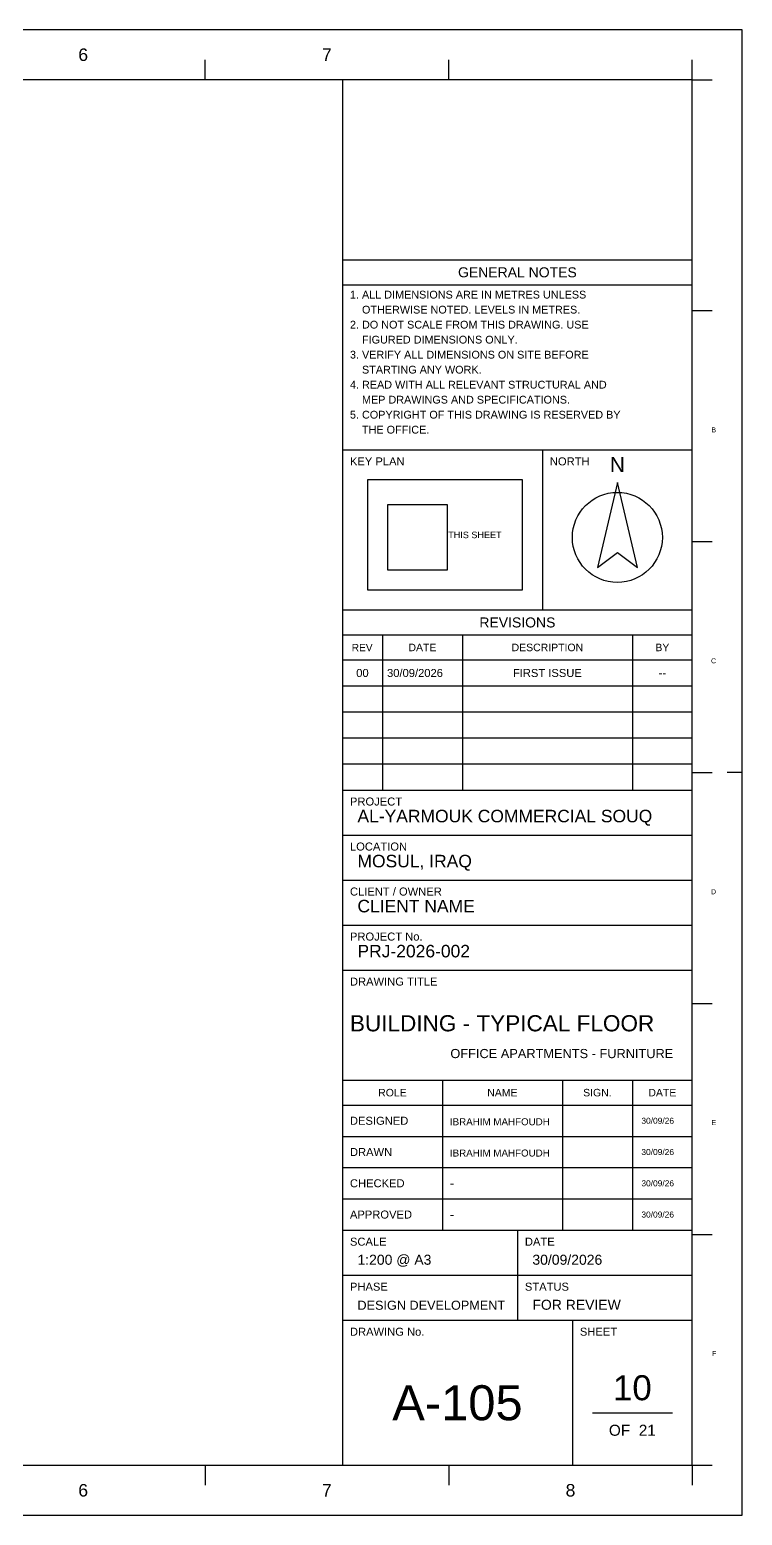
# Model space of a CAD drawing. Header units: metres. Extents: x 0 to 3661, y -5 to 371.
# Drawn here: x 2827.5 to 2856, y 0 to 59.4 of the extents above; entities that cross this region are included whole.
import ezdxf

# ---------------------------------------------------------------- set-up
doc = ezdxf.new("R2010")
doc.units = ezdxf.units.M
doc.header["$MEASUREMENT"] = 0
for name, color, linetype in [('A3_FRAME', 7, 'Continuous'), ('A3_SHEET', 7, 'Continuous'), ('TB_FIELDS', 7, 'Continuous'), ('TB_HEADINGS', 7, 'Continuous'), ('TB_LABELS', 7, 'Continuous'), ('TB_LINES_THICK', 7, 'Continuous'), ('TB_LINES_THIN', 7, 'Continuous'), ('TB_SYMBOLS', 7, 'Continuous')]:
    doc.layers.add(name, color=color, linetype=linetype)
doc.styles.get("Standard").update_dxf_attribs({"font": 'arial.ttf'})

msp = doc.modelspace()

# ---------------------------------------------------------------- linework, layer by layer
at = {"layer": 'A3_FRAME'}
msp.add_line((2856, 29.7), (2855.4, 29.7), dxfattribs=at)
for points in [[(2776, 2), (2854, 2), (2854, 57.4), (2776, 57.4)], [(2840, 2), (2854, 2), (2854, 57.4), (2840, 57.4)]]:
    msp.add_lwpolyline(points, close=True, dxfattribs=at)
at = {"layer": 'A3_SHEET'}
msp.add_lwpolyline([(2772, 0), (2856, 0), (2856, 59.4), (2772, 59.4)], close=True, dxfattribs=at)
at = {"layer": 'TB_LINES_THICK'}
for p, q in [((2840, 50.2), (2854, 50.2)), ((2840, 42.6), (2854, 42.6)), ((2840, 36.2), (2854, 36.2)), ((2840, 29), (2854, 29)), ((2840, 21.8), (2854, 21.8)), ((2840, 17.4), (2854, 17.4)), ((2840, 11.4), (2854, 11.4)), ((2840, 7.8), (2854, 7.8))]:
    msp.add_line(p, q, dxfattribs=at)
at = {"layer": 'TB_LINES_THIN'}
for p, q in [((2834.5, 57.4), (2834.5, 58.2)), ((2844.25, 57.4), (2844.25, 58.2)), ((2854, 57.4), (2854, 58.2)), ((2854, 57.4), (2854.8, 57.4)), ((2840, 49.2), (2854, 49.2)), ((2854, 48.167), (2854.8, 48.167)), ((2848, 42.6), (2848, 36.2)), ((2854, 38.933), (2854.8, 38.933)), ((2840, 35.2), (2854, 35.2)), ((2841.6, 35.2), (2841.6, 29)), ((2844.8, 35.2), (2844.8, 29)), ((2851.6, 35.2), (2851.6, 29)), ((2840, 34.2), (2854, 34.2)), ((2840, 33.16), (2854, 33.16)), ((2840, 32.12), (2854, 32.12)), ((2840, 31.08), (2854, 31.08)), ((2840, 30.04), (2854, 30.04)), ((2854, 29.7), (2854.8, 29.7)), ((2840, 27.2), (2854, 27.2)), ((2840, 25.4), (2854, 25.4)), ((2840, 23.6), (2854, 23.6)), ((2854, 20.467), (2854.8, 20.467)), ((2844, 17.4), (2844, 11.4)), ((2848.8, 17.4), (2848.8, 11.4)), ((2851.6, 17.4), (2851.6, 11.4)), ((2840, 16.4), (2854, 16.4)), ((2840, 15.15), (2854, 15.15)), ((2840, 13.9), (2854, 13.9)), ((2840, 12.65), (2854, 12.65)), ((2847, 11.4), (2847, 7.8)), ((2854, 11.233), (2854.8, 11.233)), ((2840, 9.6), (2854, 9.6)), ((2849.2, 7.8), (2849.2, 2)), ((2850, 4.1), (2853.2, 4.1)), ((2834.5, 2), (2834.5, 1.2)), ((2844.25, 2), (2844.25, 1.2)), ((2854, 2), (2854, 1.2)), ((2854, 2), (2854.8, 2))]:
    msp.add_line(p, q, dxfattribs=at)
for points in [[(2841, 37), (2847.2, 37), (2847.2, 41.4), (2841, 41.4)], [(2841.8, 37.8), (2844.2, 37.8), (2844.2, 40.4), (2841.8, 40.4)]]:
    msp.add_lwpolyline(points, close=True, dxfattribs=at)
at = {"layer": 'TB_SYMBOLS'}
msp.add_lwpolyline([(2851, 41.3), (2850.2, 37.9), (2851, 38.5), (2851.8, 37.9)], close=True, dxfattribs=at)
msp.add_circle((2851, 39.1), 1.8, dxfattribs=at)

# ---------------------------------------------------------------- texts
at = {"layer": 'TB_FIELDS'}
for s, height, p in [('1. ALL DIMENSIONS ARE IN METRES UNLESS', 0.31, (2840.3, 48.652)), ('    OTHERWISE NOTED. LEVELS IN METRES.', 0.31, (2840.3, 48.052)), ('2. DO NOT SCALE FROM THIS DRAWING. USE', 0.31, (2840.3, 47.452)), ('    FIGURED DIMENSIONS ONLY.', 0.31, (2840.3, 46.852)), ('3. VERIFY ALL DIMENSIONS ON SITE BEFORE', 0.31, (2840.3, 46.252)), ('    STARTING ANY WORK.', 0.31, (2840.3, 45.652)), ('4. READ WITH ALL RELEVANT STRUCTURAL AND', 0.31, (2840.3, 45.052)), ('    MEP DRAWINGS AND SPECIFICATIONS.', 0.31, (2840.3, 44.452)), ('5. COPYRIGHT OF THIS DRAWING IS RESERVED BY', 0.31, (2840.3, 43.852)), ('    THE OFFICE.', 0.31, (2840.3, 43.252)), ('00', 0.32, (2840.551, 33.52)), ('30/09/2026', 0.32, (2841.784, 33.52)), ('FIRST ISSUE', 0.32, (2846.821, 33.52)), ('--', 0.32, (2852.651, 33.52)), ('AL-YARMOUK COMMERCIAL SOUQ', 0.5, (2840.6, 27.708)), ('MOSUL, IRAQ', 0.5, (2840.6, 25.908)), ('CLIENT NAME', 0.5, (2840.6, 24.108)), ('PRJ-2026-002', 0.5, (2840.6, 22.308)), ('OFFICE APARTMENTS - FURNITURE', 0.3661, (2844.318, 18.28)), ('IBRAHIM MAHFOUDH', 0.2799, (2844.3, 15.595)), ('30/09/26', 0.24, (2851.962, 15.655)), ('IBRAHIM MAHFOUDH', 0.2799, (2844.3, 14.345)), ('30/09/26', 0.24, (2851.962, 14.405)), ('-', 0.36, (2844.3, 13.095)), ('30/09/26', 0.24, (2851.962, 13.155)), ('-', 0.36, (2844.3, 11.845)), ('30/09/26', 0.24, (2851.962, 11.905)), ('1:200 @ A3', 0.4, (2840.6, 10.018)), ('30/09/2026', 0.4, (2847.6, 10.018)), ('DESIGN DEVELOPMENT', 0.3625, (2840.6, 8.218)), ('FOR REVIEW', 0.4, (2847.6, 8.218)), ('OF  21', 0.44, (2850.661, 3.18))]:
    msp.add_text(s, height=height, dxfattribs=at).set_placement(p)
at = {"layer": 'TB_HEADINGS'}
for s, height, p in [('GENERAL NOTES', 0.4, (2844.625, 49.5)), ('REVISIONS', 0.4, (2845.478, 35.5)), ('BUILDING - TYPICAL FLOOR', 0.6456, (2840.3, 19.35)), ('10', 1, (2850.823, 4.6)), ('A-105', 1.4, (2841.992, 3.8))]:
    msp.add_text(s, height=height, dxfattribs=at).set_placement(p)
at = {"layer": 'TB_LABELS'}
for s, height, p in [('6', 0.5, (2829.431, 58.15)), ('7', 0.5, (2839.181, 58.15)), ('B', 0.2, (2854.767, 43.3)), ('KEY PLAN', 0.32, (2840.3, 41.98)), ('NORTH', 0.32, (2848.3, 41.98)), ('THIS SHEET', 0.26, (2844.23, 39.07)), ('REV', 0.2915, (2840.369, 34.55)), ('DATE', 0.3, (2842.641, 34.55)), ('DESCRIPTION', 0.3, (2846.768, 34.55)), ('BY', 0.3, (2852.521, 34.55)), ('C', 0.2, (2854.748, 34.067)), ('PROJECT', 0.32, (2840.3, 28.38)), ('LOCATION', 0.32, (2840.3, 26.58)), ('CLIENT / OWNER', 0.32, (2840.3, 24.78)), ('D', 0.2, (2854.748, 24.833)), ('PROJECT No.', 0.32, (2840.3, 22.98)), ('DRAWING TITLE', 0.32, (2840.3, 21.18)), ('ROLE', 0.3, (2841.429, 16.75)), ('NAME', 0.3, (2845.795, 16.75)), ('SIGN.', 0.3, (2849.63, 16.75)), ('DATE', 0.3, (2852.241, 16.75)), ('DESIGNED', 0.32, (2840.3, 15.615)), ('E', 0.2, (2854.767, 15.6)), ('DRAWN', 0.32, (2840.3, 14.365)), ('CHECKED', 0.32, (2840.3, 13.115)), ('APPROVED', 0.32, (2840.3, 11.865)), ('SCALE', 0.32, (2840.3, 10.78)), ('DATE', 0.32, (2847.3, 10.78)), ('PHASE', 0.32, (2840.3, 8.98)), ('STATUS', 0.32, (2847.3, 8.98)), ('DRAWING No.', 0.32, (2840.3, 7.18)), ('SHEET', 0.32, (2849.5, 7.18)), ('F', 0.2, (2854.787, 6.367)), ('6', 0.5, (2829.431, 0.75)), ('7', 0.5, (2839.181, 0.75)), ('8', 0.5, (2848.931, 0.75))]:
    msp.add_text(s, height=height, dxfattribs=at).set_placement(p)
at = {"layer": 'TB_SYMBOLS'}
msp.add_text('N', height=0.6, dxfattribs=at).set_placement((2850.697, 41.718))

doc.saveas('drawing.dxf')
